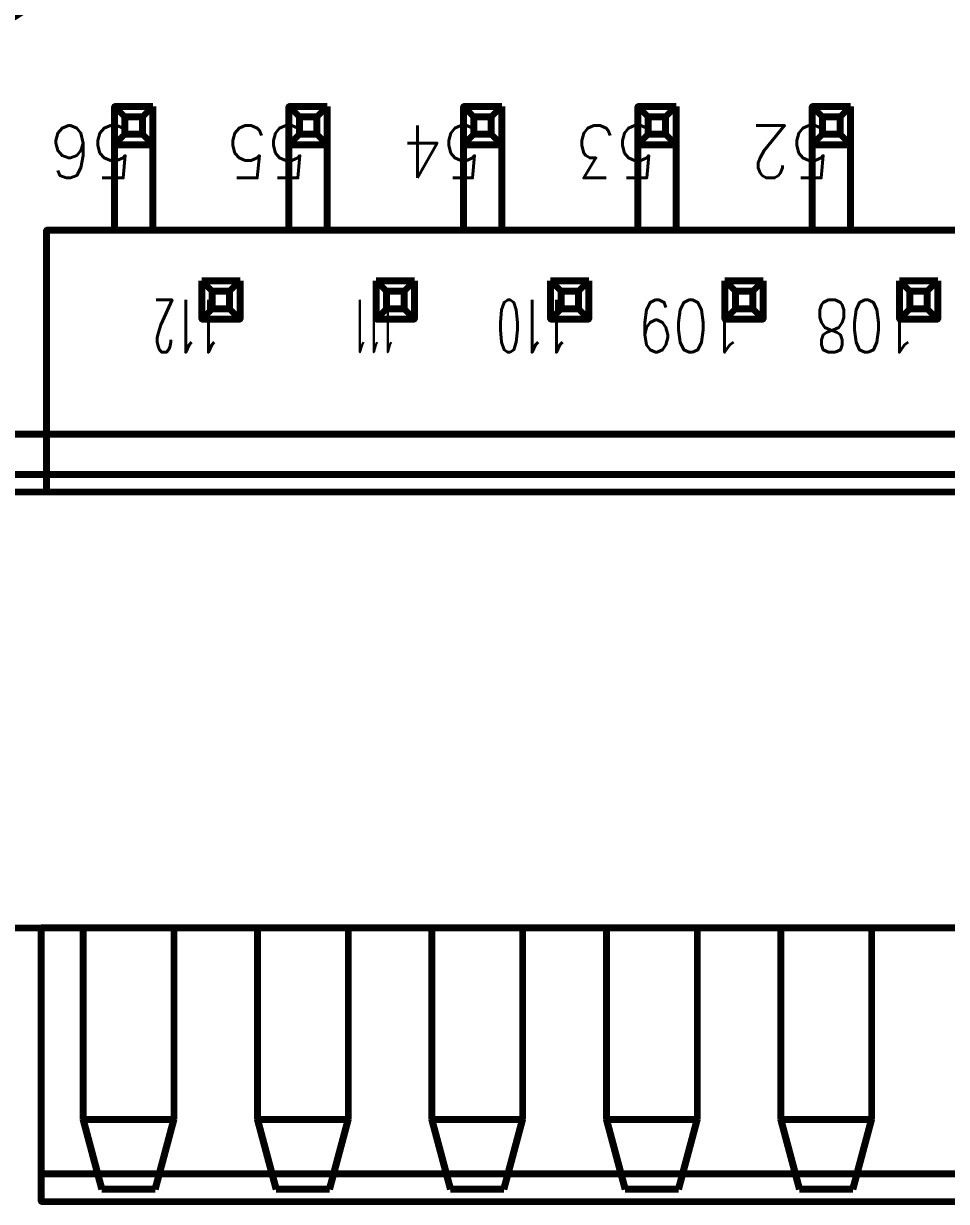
# Model space of a CAD drawing. Header units: inches. Extents: x -0.4 to 8, y -0.5 to 10.5.
# Drawn here: x 0.487 to 1.016, y -0.417 to 0.259 of the extents above; entities that cross this region are included whole.
import ezdxf

# ---------------------------------------------------------------- set-up
doc = ezdxf.new("R2010")
doc.units = ezdxf.units.IN
doc.header["$LTSCALE"] = 0.504853
doc.header["$MEASUREMENT"] = 0
for name, color, linetype in [('1', 7, 'Continuous'), ('135', 7, 'Continuous'), ('2', 7, 'Continuous'), ('3', 7, 'Continuous'), ('75', 7, 'Continuous'), ('80', 7, 'Continuous')]:
    doc.layers.add(name, color=color, linetype=linetype)
doc.styles.get("Standard").update_dxf_attribs({"font": 'ROMANS.SHX'})

# ---------------------------------------------------------------- blocks, each defined once
blk = doc.blocks.new('H42')
at = {"color": 1, "linetype": 'Continuous', "lineweight": 211}
for p, q in [((0, 0.16, -0.062), (0, 0.16, -0.125)), ((0, 0.12, -0.125), (0, 0.0695, -0.06792)), ((0, 0.0695, -0.06792), (0, 0.0695, -0.062)), ((-0.16, 0, -0.125), (-0.16, 0, -0.062)), ((-0.12, 0, -0.125), (-0.0695, 0, -0.06792)), ((-0.0695, 0, -0.06792), (-0.0695, 0, -0.062)), ((0.12, 0, -0.125), (0.0695, 0, -0.06792)), ((0.0695, 0, -0.06792), (0.0695, 0, -0.062)), ((0.16, 0, -0.062), (0.16, 0, -0.125)), ((0, -0.0695, -0.06792), (0, -0.12, -0.125)), ((0, -0.0695, -0.062), (0, -0.0695, -0.06792)), ((0, -0.16, -0.062), (0, -0.16, -0.125))]:
    blk.add_line(p, q, dxfattribs=at)
at = {"color": 1, "linetype": 'Continuous', "lineweight": 211, "extrusion": (-1e-15, 0, -1)}
for centre, radius in [((0, 0, 0.125), 0.16), ((0, 0, 0.125), 0.12), ((0, 0, 0.125), 0.12), ((0, 0, 0.06792), 0.0695), ((0, 0, 0.062), 0.0695)]:
    blk.add_circle(centre, radius, dxfattribs=at)
at = {"color": 1, "linetype": 'Continuous', "lineweight": 211}
for centre, radius in [((0, 0, -0.062), 0.16), ((0, 0, -0.062), 0.16), ((0, 0, -0.125), 0.16), ((0, 0, -0.06792), 0.0695), ((0, 0, -0.062), 0.0695)]:
    blk.add_circle(centre, radius, dxfattribs=at)
at = {"layer": '2', "color": 1, "linetype": 'Continuous', "lineweight": 211}
blk.add_line((0, 0, -0.08989), (-0.1, 0.1, -0.18989), dxfattribs=at)
blk.add_point((0, 0, -0.08989), dxfattribs=at)
blk = doc.blocks.new('25359')
at = {"color": 1, "linetype": 'Continuous', "lineweight": 211}
for p, q in [((5.553, 0.617, -0.09725), (-0.047, 0.617, -0.09725)), ((5.553, 0.617, 0.15525), (-0.047, 0.617, 0.15525)), ((-0.047, 0.60125, -0.0815), (5.553, 0.60125, -0.0815)), ((5.553, 0.60125, -0.0815), (-0.047, 0.60125, -0.0815)), ((-0.047, 0.60125, -0.113), (5.553, 0.60125, -0.113)), ((5.553, 0.60125, -0.113), (-0.047, 0.60125, -0.113)), ((-0.047, 0.60125, 0.171), (5.553, 0.60125, 0.171)), ((5.553, 0.60125, 0.1395), (-0.047, 0.60125, 0.1395)), ((5.553, 0.60125, 0.171), (-0.047, 0.60125, 0.171)), ((-0.047, 0.60125, 0.1395), (5.553, 0.60125, 0.1395)), ((5.553, 0.60125, -0.0815), (5.553, 0.46, -0.0815)), ((5.553, 0.60125, -0.0815), (5.553, 0.46, -0.0815)), ((5.553, 0.46, -0.113), (5.553, 0.60125, -0.113)), ((5.553, 0.46, -0.113), (5.553, 0.60125, -0.113)), ((5.553, 0.46, 0.1395), (5.553, 0.60125, 0.1395)), ((5.553, 0.60125, 0.171), (5.553, 0.46, 0.171)), ((5.553, 0.60125, 0.171), (5.553, 0.46, 0.171)), ((5.553, 0.46, 0.1395), (5.553, 0.60125, 0.1395)), ((5.85, 0.46, -0.113), (-0.35, 0.46, -0.113)), ((5.85, 0.46, -0.113), (-0.35, 0.46, -0.113)), ((5.85, 0.46, 0.171), (-0.28, 0.46, 0.171)), ((5.85, 0.46, 0.171), (-0.28, 0.46, 0.171)), ((-0.047, 0.46, -0.0815), (5.553, 0.46, -0.0815)), ((5.553, 0.46, -0.0815), (-0.047, 0.46, -0.0815)), ((5.553, 0.46, -0.113), (-0.047, 0.46, -0.113)), ((-0.047, 0.46, -0.113), (5.553, 0.46, -0.113)), ((5.553, 0.46, 0.1395), (-0.047, 0.46, 0.1395)), ((-0.047, 0.46, 0.171), (5.553, 0.46, 0.171)), ((5.553, 0.46, 0.171), (-0.047, 0.46, 0.171)), ((-0.047, 0.46, 0.1395), (5.553, 0.46, 0.1395)), ((5.553, 0.46, -0.0815), (5.553, 0.46, -0.113)), ((5.553, 0.46, -0.0815), (5.553, 0.46, -0.113)), ((5.553, 0.46, 0.171), (5.553, 0.46, 0.1395)), ((5.553, 0.46, 0.171), (5.553, 0.46, 0.1395)), ((5.85, 0.21, -0.113), (-0.35, 0.21, -0.113)), ((5.85, 0.21, -0.113), (-0.35, 0.21, -0.113)), ((5.85, 0.21, 0.127), (-0.324, 0.21, 0.127)), ((5.85, 0.21, 0.127), (-0.324, 0.21, 0.127)), ((5.55, 0.21, 0.025), (-0.1, 0.21, 0.025)), ((5.55, 0.21, 0.127), (-0.1, 0.21, 0.127)), ((-0.324, 0.177, 0.127), (5.85, 0.177, 0.127)), ((-0.324, 0.177, 0.127), (5.85, 0.177, 0.127)), ((5.85, 0.177, 0.171), (-0.28, 0.177, 0.171)), ((5.85, 0.177, 0.171), (-0.28, 0.177, 0.171)), ((5.55, 0.06, 0.025), (-0.1, 0.06, 0.025)), ((-0.1, 0.06, 0.127), (5.55, 0.06, 0.127))]:
    blk.add_line(p, q, dxfattribs=at)
for points in [[(5.55, 0.06, 0.127), (5.55, 0.06, 0.025), (5.55, 0.21, 0.025), (5.55, 0.21, 0.127), (5.55, 0.06, 0.127)], [(5.55, 0.06, 0.127), (5.55, 0.21, 0.127), (5.55, 0.21, 0.025), (5.55, 0.06, 0.025), (5.55, 0.06, 0.127)]]:
    blk.add_polyline3d(points, close=True, dxfattribs=at)
at = {"color": 1, "linetype": 'Continuous', "lineweight": 211, "extrusion": (1, 3.7e-14, 0)}
for centre in [(0.60125, -0.09725, 5.553), (0.60125, 0.15525, 5.553)]:
    blk.add_arc(centre, 0.01575, 270, 90, dxfattribs=at)
at = {"color": 1, "linetype": 'Continuous', "lineweight": 211, "extrusion": (1, 0, 0)}
for centre in [(0.60125, -0.09725, 5.553), (0.60125, 0.15525, 5.553)]:
    blk.add_arc(centre, 0.01575, 270, 90, dxfattribs=at)
at = {"layer": '1', "color": 2, "linetype": 'Continuous', "lineweight": 211}
for p, q in [((5.087718, 0.61, -0.02), (5.077, 0.57, -0.0265)), ((5.077, 0.57, -0.0265), (5.087718, 0.61, -0.02)), ((5.077, 0.57, -0.0055), (5.087718, 0.61, -0.012)), ((5.087718, 0.61, -0.012), (5.077, 0.57, -0.0055)), ((5.087718, 0.61, 0.088), (5.077, 0.57, 0.0945)), ((5.077, 0.57, 0.0735), (5.087718, 0.61, 0.08)), ((5.087718, 0.61, 0.08), (5.077, 0.57, 0.0735)), ((5.077, 0.57, 0.0945), (5.087718, 0.61, 0.088)), ((5.087718, 0.61, -0.02), (5.118282, 0.61, -0.02)), ((5.087718, 0.61, -0.012), (5.087718, 0.61, -0.02)), ((5.118282, 0.61, -0.02), (5.087718, 0.61, -0.02)), ((5.087718, 0.61, -0.02), (5.087718, 0.61, -0.012)), ((5.087718, 0.61, -0.012), (5.118282, 0.61, -0.012)), ((5.118282, 0.61, -0.012), (5.087718, 0.61, -0.012)), ((5.087718, 0.61, 0.08), (5.087718, 0.61, 0.088)), ((5.118282, 0.61, 0.088), (5.087718, 0.61, 0.088)), ((5.118282, 0.61, 0.08), (5.087718, 0.61, 0.08)), ((5.087718, 0.61, 0.08), (5.118282, 0.61, 0.08)), ((5.087718, 0.61, 0.088), (5.087718, 0.61, 0.08)), ((5.087718, 0.61, 0.088), (5.118282, 0.61, 0.088)), ((5.118282, 0.61, 0.08), (5.129, 0.57, 0.0735)), ((5.118282, 0.61, -0.012), (5.118282, 0.61, -0.02)), ((5.118282, 0.61, -0.02), (5.118282, 0.61, -0.012)), ((5.129, 0.57, -0.0265), (5.118282, 0.61, -0.02)), ((5.118282, 0.61, -0.02), (5.129, 0.57, -0.0265)), ((5.118282, 0.61, -0.012), (5.129, 0.57, -0.0055)), ((5.129, 0.57, -0.0055), (5.118282, 0.61, -0.012)), ((5.129, 0.57, 0.0945), (5.118282, 0.61, 0.088)), ((5.118282, 0.61, 0.088), (5.118282, 0.61, 0.08)), ((5.118282, 0.61, 0.08), (5.118282, 0.61, 0.088)), ((5.129, 0.57, 0.0735), (5.118282, 0.61, 0.08)), ((5.118282, 0.61, 0.088), (5.129, 0.57, 0.0945)), ((5.187718, 0.61, -0.02), (5.177, 0.57, -0.0265)), ((5.177, 0.57, -0.0265), (5.187718, 0.61, -0.02)), ((5.187718, 0.61, -0.012), (5.177, 0.57, -0.0055)), ((5.177, 0.57, -0.0055), (5.187718, 0.61, -0.012)), ((5.177, 0.57, 0.0945), (5.187718, 0.61, 0.088)), ((5.187718, 0.61, 0.088), (5.177, 0.57, 0.0945)), ((5.187718, 0.61, 0.08), (5.177, 0.57, 0.0735)), ((5.177, 0.57, 0.0735), (5.187718, 0.61, 0.08)), ((5.187718, 0.61, -0.02), (5.218282, 0.61, -0.02)), ((5.218282, 0.61, -0.02), (5.187718, 0.61, -0.02)), ((5.187718, 0.61, -0.02), (5.187718, 0.61, -0.012)), ((5.218282, 0.61, -0.012), (5.187718, 0.61, -0.012)), ((5.187718, 0.61, -0.012), (5.218282, 0.61, -0.012)), ((5.187718, 0.61, -0.012), (5.187718, 0.61, -0.02)), ((5.187718, 0.61, 0.088), (5.187718, 0.61, 0.08)), ((5.187718, 0.61, 0.088), (5.218282, 0.61, 0.088)), ((5.187718, 0.61, 0.08), (5.187718, 0.61, 0.088)), ((5.187718, 0.61, 0.08), (5.218282, 0.61, 0.08)), ((5.218282, 0.61, 0.08), (5.187718, 0.61, 0.08)), ((5.218282, 0.61, 0.088), (5.187718, 0.61, 0.088)), ((5.218282, 0.61, -0.02), (5.229, 0.57, -0.0265)), ((5.229, 0.57, -0.0265), (5.218282, 0.61, -0.02)), ((5.218282, 0.61, -0.012), (5.218282, 0.61, -0.02)), ((5.218282, 0.61, -0.02), (5.218282, 0.61, -0.012)), ((5.218282, 0.61, -0.012), (5.229, 0.57, -0.0055)), ((5.229, 0.57, -0.0055), (5.218282, 0.61, -0.012)), ((5.218282, 0.61, 0.08), (5.218282, 0.61, 0.088)), ((5.218282, 0.61, 0.088), (5.218282, 0.61, 0.08)), ((5.218282, 0.61, 0.088), (5.229, 0.57, 0.0945)), ((5.229, 0.57, 0.0945), (5.218282, 0.61, 0.088)), ((5.229, 0.57, 0.0735), (5.218282, 0.61, 0.08)), ((5.218282, 0.61, 0.08), (5.229, 0.57, 0.0735)), ((5.287718, 0.61, -0.012), (5.277, 0.57, -0.0055)), ((5.277, 0.57, -0.0055), (5.287718, 0.61, -0.012)), ((5.277, 0.57, 0.0945), (5.287718, 0.61, 0.088)), ((5.277, 0.57, 0.0735), (5.287718, 0.61, 0.08)), ((5.287718, 0.61, 0.08), (5.277, 0.57, 0.0735)), ((5.287718, 0.61, 0.088), (5.277, 0.57, 0.0945)), ((5.277, 0.57, -0.0265), (5.287718, 0.61, -0.02)), ((5.287718, 0.61, -0.02), (5.277, 0.57, -0.0265)), ((5.318282, 0.61, -0.02), (5.287718, 0.61, -0.02)), ((5.287718, 0.61, -0.02), (5.287718, 0.61, -0.012)), ((5.287718, 0.61, -0.012), (5.287718, 0.61, -0.02)), ((5.287718, 0.61, -0.012), (5.318282, 0.61, -0.012)), ((5.318282, 0.61, -0.012), (5.287718, 0.61, -0.012)), ((5.287718, 0.61, 0.088), (5.318282, 0.61, 0.088)), ((5.318282, 0.61, 0.088), (5.287718, 0.61, 0.088)), ((5.287718, 0.61, 0.08), (5.287718, 0.61, 0.088)), ((5.287718, 0.61, 0.088), (5.287718, 0.61, 0.08)), ((5.318282, 0.61, 0.08), (5.287718, 0.61, 0.08)), ((5.287718, 0.61, 0.08), (5.318282, 0.61, 0.08)), ((5.287718, 0.61, -0.02), (5.318282, 0.61, -0.02)), ((5.318282, 0.61, -0.012), (5.318282, 0.61, -0.02)), ((5.329, 0.57, -0.0055), (5.318282, 0.61, -0.012)), ((5.318282, 0.61, 0.08), (5.318282, 0.61, 0.088)), ((5.318282, 0.61, 0.088), (5.318282, 0.61, 0.08)), ((5.318282, 0.61, 0.088), (5.329, 0.57, 0.0945)), ((5.329, 0.57, 0.0945), (5.318282, 0.61, 0.088)), ((5.318282, 0.61, 0.08), (5.329, 0.57, 0.0735)), ((5.329, 0.57, 0.0735), (5.318282, 0.61, 0.08)), ((5.318282, 0.61, -0.02), (5.318282, 0.61, -0.012)), ((5.318282, 0.61, -0.02), (5.329, 0.57, -0.0265)), ((5.329, 0.57, -0.0265), (5.318282, 0.61, -0.02)), ((5.318282, 0.61, -0.012), (5.329, 0.57, -0.0055)), ((5.377, 0.57, -0.0265), (5.387718, 0.61, -0.02)), ((5.387718, 0.61, -0.02), (5.377, 0.57, -0.0265)), ((5.377, 0.57, -0.0055), (5.387718, 0.61, -0.012)), ((5.387718, 0.61, -0.012), (5.377, 0.57, -0.0055)), ((5.387718, 0.61, 0.088), (5.377, 0.57, 0.0945)), ((5.377, 0.57, 0.0945), (5.387718, 0.61, 0.088)), ((5.377, 0.57, 0.0735), (5.387718, 0.61, 0.08)), ((5.387718, 0.61, 0.08), (5.377, 0.57, 0.0735)), ((5.418282, 0.61, -0.02), (5.387718, 0.61, -0.02)), ((5.387718, 0.61, -0.02), (5.418282, 0.61, -0.02)), ((5.387718, 0.61, -0.012), (5.418282, 0.61, -0.012)), ((5.387718, 0.61, -0.012), (5.387718, 0.61, -0.02)), ((5.387718, 0.61, -0.02), (5.387718, 0.61, -0.012)), ((5.418282, 0.61, -0.012), (5.387718, 0.61, -0.012)), ((5.387718, 0.61, 0.088), (5.387718, 0.61, 0.08)), ((5.387718, 0.61, 0.088), (5.418282, 0.61, 0.088)), ((5.418282, 0.61, 0.088), (5.387718, 0.61, 0.088)), ((5.387718, 0.61, 0.08), (5.387718, 0.61, 0.088)), ((5.418282, 0.61, 0.08), (5.387718, 0.61, 0.08)), ((5.387718, 0.61, 0.08), (5.418282, 0.61, 0.08)), ((5.418282, 0.61, -0.02), (5.429, 0.57, -0.0265)), ((5.429, 0.57, -0.0265), (5.418282, 0.61, -0.02)), ((5.418282, 0.61, -0.02), (5.418282, 0.61, -0.012)), ((5.418282, 0.61, -0.012), (5.418282, 0.61, -0.02)), ((5.418282, 0.61, -0.012), (5.429, 0.57, -0.0055)), ((5.429, 0.57, -0.0055), (5.418282, 0.61, -0.012)), ((5.418282, 0.61, 0.08), (5.418282, 0.61, 0.088)), ((5.418282, 0.61, 0.088), (5.418282, 0.61, 0.08)), ((5.429, 0.57, 0.0945), (5.418282, 0.61, 0.088)), ((5.418282, 0.61, 0.088), (5.429, 0.57, 0.0945)), ((5.429, 0.57, 0.0735), (5.418282, 0.61, 0.08)), ((5.418282, 0.61, 0.08), (5.429, 0.57, 0.0735)), ((5.487718, 0.61, -0.02), (5.477, 0.57, -0.0265)), ((5.477, 0.57, -0.0265), (5.487718, 0.61, -0.02)), ((5.487718, 0.61, -0.012), (5.477, 0.57, -0.0055)), ((5.477, 0.57, -0.0055), (5.487718, 0.61, -0.012)), ((5.477, 0.57, 0.0735), (5.487718, 0.61, 0.08)), ((5.477, 0.57, 0.0945), (5.487718, 0.61, 0.088)), ((5.487718, 0.61, 0.088), (5.477, 0.57, 0.0945)), ((5.487718, 0.61, 0.08), (5.477, 0.57, 0.0735)), ((5.518282, 0.61, -0.02), (5.487718, 0.61, -0.02)), ((5.487718, 0.61, -0.02), (5.518282, 0.61, -0.02)), ((5.487718, 0.61, -0.02), (5.487718, 0.61, -0.012)), ((5.518282, 0.61, -0.012), (5.487718, 0.61, -0.012)), ((5.487718, 0.61, -0.012), (5.518282, 0.61, -0.012)), ((5.487718, 0.61, -0.012), (5.487718, 0.61, -0.02)), ((5.487718, 0.61, 0.088), (5.487718, 0.61, 0.08)), ((5.487718, 0.61, 0.08), (5.518282, 0.61, 0.08)), ((5.487718, 0.61, 0.08), (5.487718, 0.61, 0.088)), ((5.487718, 0.61, 0.088), (5.518282, 0.61, 0.088)), ((5.518282, 0.61, 0.088), (5.487718, 0.61, 0.088)), ((5.518282, 0.61, 0.08), (5.487718, 0.61, 0.08)), ((5.529, 0.57, -0.0265), (5.518282, 0.61, -0.02)), ((5.518282, 0.61, -0.02), (5.529, 0.57, -0.0265)), ((5.518282, 0.61, -0.02), (5.518282, 0.61, -0.012)), ((5.518282, 0.61, -0.012), (5.518282, 0.61, -0.02)), ((5.529, 0.57, -0.0055), (5.518282, 0.61, -0.012)), ((5.518282, 0.61, -0.012), (5.529, 0.57, -0.0055)), ((5.518282, 0.61, 0.08), (5.518282, 0.61, 0.088)), ((5.518282, 0.61, 0.088), (5.518282, 0.61, 0.08)), ((5.529, 0.57, 0.0945), (5.518282, 0.61, 0.088)), ((5.529, 0.57, 0.0735), (5.518282, 0.61, 0.08)), ((5.518282, 0.61, 0.088), (5.529, 0.57, 0.0945)), ((5.518282, 0.61, 0.08), (5.529, 0.57, 0.0735)), ((5.077, 0.46, 0.0735), (5.077, 0.57, 0.0735)), ((5.077, 0.57, -0.0265), (5.077, 0.57, -0.0055)), ((5.129, 0.57, -0.0265), (5.077, 0.57, -0.0265)), ((5.077, 0.57, -0.0055), (5.129, 0.57, -0.0055)), ((5.077, 0.57, 0.0735), (5.077, 0.57, 0.0945)), ((5.077, 0.57, 0.0945), (5.077, 0.57, 0.0735)), ((5.077, 0.57, 0.0735), (5.129, 0.57, 0.0735)), ((5.077, 0.46, 0.0945), (5.077, 0.57, 0.0945)), ((5.129, 0.57, 0.0945), (5.077, 0.57, 0.0945)), ((5.077, 0.57, 0.0945), (5.129, 0.57, 0.0945)), ((5.129, 0.57, -0.0055), (5.077, 0.57, -0.0055)), ((5.077, 0.57, -0.0265), (5.129, 0.57, -0.0265)), ((5.129, 0.57, 0.0735), (5.077, 0.57, 0.0735)), ((5.077, 0.57, -0.0055), (5.077, 0.57, -0.0265)), ((5.077, 0.46, -0.0265), (5.077, 0.57, -0.0265)), ((5.077, 0.46, -0.0055), (5.077, 0.57, -0.0055)), ((5.129, 0.57, 0.0945), (5.129, 0.57, 0.0735)), ((5.129, 0.57, 0.0735), (5.129, 0.57, 0.0945)), ((5.129, 0.57, 0.0945), (5.129, 0.46, 0.0945)), ((5.129, 0.46, 0.0735), (5.129, 0.57, 0.0735)), ((5.129, 0.57, -0.0055), (5.129, 0.57, -0.0265)), ((5.129, 0.57, -0.0265), (5.129, 0.57, -0.0055)), ((5.129, 0.46, -0.0265), (5.129, 0.57, -0.0265)), ((5.129, 0.57, -0.0055), (5.129, 0.46, -0.0055)), ((5.177, 0.57, 0.0945), (5.177, 0.57, 0.0735)), ((5.177, 0.57, 0.0735), (5.177, 0.57, 0.0945)), ((5.177, 0.46, 0.0945), (5.177, 0.57, 0.0945)), ((5.229, 0.57, 0.0945), (5.177, 0.57, 0.0945)), ((5.177, 0.57, 0.0945), (5.229, 0.57, 0.0945)), ((5.229, 0.57, 0.0735), (5.177, 0.57, 0.0735)), ((5.177, 0.46, 0.0735), (5.177, 0.57, 0.0735)), ((5.177, 0.57, 0.0735), (5.229, 0.57, 0.0735)), ((5.177, 0.57, -0.0055), (5.229, 0.57, -0.0055)), ((5.177, 0.57, -0.0265), (5.229, 0.57, -0.0265)), ((5.177, 0.57, -0.0265), (5.177, 0.57, -0.0055)), ((5.229, 0.57, -0.0265), (5.177, 0.57, -0.0265)), ((5.229, 0.57, -0.0055), (5.177, 0.57, -0.0055)), ((5.177, 0.57, -0.0055), (5.177, 0.57, -0.0265)), ((5.177, 0.46, -0.0265), (5.177, 0.57, -0.0265)), ((5.177, 0.46, -0.0055), (5.177, 0.57, -0.0055)), ((5.229, 0.57, 0.0945), (5.229, 0.57, 0.0735)), ((5.229, 0.57, 0.0735), (5.229, 0.57, 0.0945)), ((5.229, 0.57, 0.0945), (5.229, 0.46, 0.0945)), ((5.229, 0.46, 0.0735), (5.229, 0.57, 0.0735)), ((5.229, 0.57, -0.0055), (5.229, 0.57, -0.0265)), ((5.229, 0.57, -0.0265), (5.229, 0.57, -0.0055)), ((5.229, 0.46, -0.0265), (5.229, 0.57, -0.0265)), ((5.229, 0.57, -0.0055), (5.229, 0.46, -0.0055)), ((5.277, 0.57, 0.0945), (5.277, 0.57, 0.0735)), ((5.277, 0.57, 0.0735), (5.277, 0.57, 0.0945)), ((5.277, 0.46, 0.0945), (5.277, 0.57, 0.0945)), ((5.277, 0.57, 0.0735), (5.329, 0.57, 0.0735)), ((5.329, 0.57, 0.0735), (5.277, 0.57, 0.0735)), ((5.277, 0.46, 0.0735), (5.277, 0.57, 0.0735)), ((5.277, 0.57, 0.0945), (5.329, 0.57, 0.0945)), ((5.329, 0.57, 0.0945), (5.277, 0.57, 0.0945)), ((5.329, 0.57, -0.0265), (5.277, 0.57, -0.0265)), ((5.277, 0.57, -0.0265), (5.329, 0.57, -0.0265)), ((5.277, 0.57, -0.0055), (5.329, 0.57, -0.0055)), ((5.329, 0.57, -0.0055), (5.277, 0.57, -0.0055)), ((5.277, 0.57, -0.0265), (5.277, 0.57, -0.0055)), ((5.277, 0.57, -0.0055), (5.277, 0.57, -0.0265)), ((5.277, 0.46, -0.0265), (5.277, 0.57, -0.0265)), ((5.277, 0.46, -0.0055), (5.277, 0.57, -0.0055)), ((5.329, 0.57, 0.0945), (5.329, 0.57, 0.0735)), ((5.329, 0.57, 0.0735), (5.329, 0.57, 0.0945)), ((5.329, 0.57, 0.0945), (5.329, 0.46, 0.0945)), ((5.329, 0.46, 0.0735), (5.329, 0.57, 0.0735)), ((5.329, 0.57, -0.0265), (5.329, 0.57, -0.0055)), ((5.329, 0.57, -0.0055), (5.329, 0.57, -0.0265)), ((5.329, 0.46, -0.0265), (5.329, 0.57, -0.0265)), ((5.329, 0.57, -0.0055), (5.329, 0.46, -0.0055)), ((5.377, 0.57, -0.0055), (5.429, 0.57, -0.0055)), ((5.429, 0.57, -0.0055), (5.377, 0.57, -0.0055)), ((5.377, 0.57, 0.0945), (5.377, 0.57, 0.0735)), ((5.377, 0.57, 0.0735), (5.377, 0.57, 0.0945)), ((5.377, 0.46, 0.0945), (5.377, 0.57, 0.0945)), ((5.377, 0.46, 0.0735), (5.377, 0.57, 0.0735)), ((5.429, 0.57, 0.0735), (5.377, 0.57, 0.0735)), ((5.377, 0.57, 0.0735), (5.429, 0.57, 0.0735)), ((5.377, 0.57, -0.0265), (5.429, 0.57, -0.0265)), ((5.429, 0.57, -0.0265), (5.377, 0.57, -0.0265)), ((5.377, 0.57, -0.0055), (5.377, 0.57, -0.0265)), ((5.377, 0.57, -0.0265), (5.377, 0.57, -0.0055)), ((5.377, 0.46, -0.0265), (5.377, 0.57, -0.0265)), ((5.377, 0.46, -0.0055), (5.377, 0.57, -0.0055)), ((5.377, 0.57, 0.0945), (5.429, 0.57, 0.0945)), ((5.429, 0.57, 0.0945), (5.377, 0.57, 0.0945)), ((5.429, 0.57, 0.0945), (5.429, 0.57, 0.0735)), ((5.429, 0.57, 0.0735), (5.429, 0.57, 0.0945)), ((5.429, 0.57, 0.0945), (5.429, 0.46, 0.0945)), ((5.429, 0.46, 0.0735), (5.429, 0.57, 0.0735)), ((5.429, 0.57, -0.0265), (5.429, 0.57, -0.0055)), ((5.429, 0.57, -0.0055), (5.429, 0.57, -0.0265)), ((5.429, 0.46, -0.0265), (5.429, 0.57, -0.0265)), ((5.429, 0.57, -0.0055), (5.429, 0.46, -0.0055)), ((5.529, 0.57, -0.0055), (5.477, 0.57, -0.0055)), ((5.477, 0.57, -0.0055), (5.529, 0.57, -0.0055)), ((5.477, 0.57, 0.0735), (5.477, 0.57, 0.0945)), ((5.477, 0.57, 0.0945), (5.477, 0.57, 0.0735)), ((5.477, 0.46, 0.0945), (5.477, 0.57, 0.0945)), ((5.477, 0.46, 0.0735), (5.477, 0.57, 0.0735)), ((5.477, 0.57, -0.0265), (5.529, 0.57, -0.0265)), ((5.529, 0.57, -0.0265), (5.477, 0.57, -0.0265)), ((5.477, 0.57, -0.0265), (5.477, 0.57, -0.0055)), ((5.477, 0.57, -0.0055), (5.477, 0.57, -0.0265)), ((5.477, 0.46, -0.0265), (5.477, 0.57, -0.0265)), ((5.477, 0.46, -0.0055), (5.477, 0.57, -0.0055)), ((5.529, 0.57, 0.0945), (5.477, 0.57, 0.0945)), ((5.477, 0.57, 0.0735), (5.529, 0.57, 0.0735)), ((5.477, 0.57, 0.0945), (5.529, 0.57, 0.0945)), ((5.529, 0.57, 0.0735), (5.477, 0.57, 0.0735)), ((5.529, 0.57, 0.0945), (5.529, 0.57, 0.0735)), ((5.529, 0.57, 0.0735), (5.529, 0.57, 0.0945)), ((5.529, 0.57, 0.0945), (5.529, 0.46, 0.0945)), ((5.529, 0.46, 0.0735), (5.529, 0.57, 0.0735)), ((5.529, 0.57, -0.0265), (5.529, 0.57, -0.0055)), ((5.529, 0.57, -0.0055), (5.529, 0.57, -0.0265)), ((5.529, 0.46, -0.0265), (5.529, 0.57, -0.0265)), ((5.529, 0.57, -0.0055), (5.529, 0.46, -0.0055)), ((5.045, 0.105, -0.112), (5.039, 0.111, -0.102)), ((5.039, 0.111, -0.102), (5.045, 0.105, -0.112)), ((5.039, 0.111, 0.025), (5.061, 0.111, 0.025)), ((5.039, 0.111, 0.025), (5.061, 0.111, 0.025)), ((5.039, 0.089, 0.025), (5.039, 0.111, 0.025)), ((5.039, 0.111, 0.025), (5.039, 0.089, 0.025)), ((5.039, 0.089, -0.102), (5.039, 0.111, -0.102)), ((5.039, 0.111, -0.102), (5.039, 0.089, -0.102)), ((5.039, 0.111, -0.102), (5.061, 0.111, -0.102)), ((5.061, 0.111, -0.102), (5.039, 0.111, -0.102)), ((5.039, 0.111, -0.102), (5.061, 0.111, -0.102)), ((5.061, 0.111, -0.102), (5.055, 0.105, -0.112)), ((5.055, 0.105, -0.112), (5.061, 0.111, -0.102)), ((5.061, 0.111, 0.025), (5.061, 0.089, 0.025)), ((5.061, 0.111, 0.025), (5.061, 0.089, 0.025)), ((5.061, 0.089, -0.102), (5.061, 0.111, -0.102)), ((5.061, 0.111, -0.102), (5.061, 0.089, -0.102)), ((5.145, 0.105, -0.112), (5.139, 0.111, -0.102)), ((5.139, 0.111, -0.102), (5.145, 0.105, -0.112)), ((5.139, 0.111, 0.025), (5.161, 0.111, 0.025)), ((5.139, 0.111, 0.025), (5.161, 0.111, 0.025)), ((5.139, 0.089, 0.025), (5.139, 0.111, 0.025)), ((5.139, 0.111, 0.025), (5.139, 0.089, 0.025)), ((5.139, 0.111, -0.102), (5.139, 0.089, -0.102)), ((5.139, 0.089, -0.102), (5.139, 0.111, -0.102)), ((5.139, 0.111, -0.102), (5.161, 0.111, -0.102)), ((5.161, 0.111, -0.102), (5.139, 0.111, -0.102)), ((5.139, 0.111, -0.102), (5.161, 0.111, -0.102)), ((5.155, 0.105, -0.112), (5.161, 0.111, -0.102)), ((5.161, 0.111, -0.102), (5.155, 0.105, -0.112)), ((5.161, 0.111, 0.025), (5.161, 0.089, 0.025)), ((5.161, 0.111, 0.025), (5.161, 0.089, 0.025)), ((5.161, 0.111, -0.102), (5.161, 0.089, -0.102)), ((5.161, 0.089, -0.102), (5.161, 0.111, -0.102)), ((5.245, 0.105, -0.112), (5.239, 0.111, -0.102)), ((5.239, 0.111, -0.102), (5.245, 0.105, -0.112)), ((5.239, 0.111, 0.025), (5.261, 0.111, 0.025)), ((5.239, 0.111, 0.025), (5.261, 0.111, 0.025)), ((5.239, 0.089, 0.025), (5.239, 0.111, 0.025)), ((5.239, 0.111, 0.025), (5.239, 0.089, 0.025)), ((5.239, 0.089, -0.102), (5.239, 0.111, -0.102)), ((5.239, 0.111, -0.102), (5.239, 0.089, -0.102)), ((5.239, 0.111, -0.102), (5.261, 0.111, -0.102)), ((5.239, 0.111, -0.102), (5.261, 0.111, -0.102)), ((5.261, 0.111, -0.102), (5.239, 0.111, -0.102)), ((5.255, 0.105, -0.112), (5.261, 0.111, -0.102)), ((5.261, 0.111, -0.102), (5.255, 0.105, -0.112)), ((5.261, 0.111, 0.025), (5.261, 0.089, 0.025)), ((5.261, 0.111, 0.025), (5.261, 0.089, 0.025)), ((5.261, 0.111, -0.102), (5.261, 0.089, -0.102)), ((5.261, 0.089, -0.102), (5.261, 0.111, -0.102)), ((5.339, 0.111, -0.102), (5.345, 0.105, -0.112)), ((5.345, 0.105, -0.112), (5.339, 0.111, -0.102)), ((5.339, 0.111, 0.025), (5.361, 0.111, 0.025)), ((5.339, 0.111, 0.025), (5.361, 0.111, 0.025)), ((5.339, 0.111, 0.025), (5.339, 0.089, 0.025)), ((5.339, 0.089, 0.025), (5.339, 0.111, 0.025)), ((5.339, 0.089, -0.102), (5.339, 0.111, -0.102)), ((5.339, 0.111, -0.102), (5.339, 0.089, -0.102)), ((5.339, 0.111, -0.102), (5.361, 0.111, -0.102)), ((5.361, 0.111, -0.102), (5.339, 0.111, -0.102)), ((5.339, 0.111, -0.102), (5.361, 0.111, -0.102)), ((5.355, 0.105, -0.112), (5.361, 0.111, -0.102)), ((5.361, 0.111, -0.102), (5.355, 0.105, -0.112)), ((5.361, 0.111, 0.025), (5.361, 0.089, 0.025)), ((5.361, 0.111, 0.025), (5.361, 0.089, 0.025)), ((5.361, 0.111, -0.102), (5.361, 0.089, -0.102)), ((5.361, 0.089, -0.102), (5.361, 0.111, -0.102)), ((5.439, 0.111, -0.102), (5.461, 0.111, -0.102)), ((5.439, 0.111, 0.025), (5.461, 0.111, 0.025)), ((5.439, 0.111, 0.025), (5.461, 0.111, 0.025)), ((5.439, 0.111, 0.025), (5.439, 0.089, 0.025)), ((5.439, 0.089, 0.025), (5.439, 0.111, 0.025)), ((5.461, 0.111, -0.102), (5.439, 0.111, -0.102)), ((5.439, 0.111, -0.102), (5.461, 0.111, -0.102)), ((5.439, 0.111, -0.102), (5.445, 0.105, -0.112)), ((5.445, 0.105, -0.112), (5.439, 0.111, -0.102)), ((5.439, 0.089, -0.102), (5.439, 0.111, -0.102)), ((5.439, 0.111, -0.102), (5.439, 0.089, -0.102)), ((5.455, 0.105, -0.112), (5.461, 0.111, -0.102)), ((5.461, 0.111, -0.102), (5.455, 0.105, -0.112)), ((5.461, 0.111, 0.025), (5.461, 0.089, 0.025)), ((5.461, 0.111, 0.025), (5.461, 0.089, 0.025)), ((5.461, 0.111, -0.102), (5.461, 0.089, -0.102)), ((5.461, 0.089, -0.102), (5.461, 0.111, -0.102)), ((5.055, 0.105, -0.112), (5.045, 0.105, -0.112)), ((5.045, 0.095, -0.112), (5.045, 0.105, -0.112)), ((5.045, 0.105, -0.112), (5.045, 0.095, -0.112)), ((5.045, 0.105, -0.112), (5.055, 0.105, -0.112)), ((5.055, 0.095, -0.112), (5.055, 0.105, -0.112)), ((5.055, 0.105, -0.112), (5.055, 0.095, -0.112)), ((5.145, 0.105, -0.112), (5.155, 0.105, -0.112)), ((5.155, 0.105, -0.112), (5.145, 0.105, -0.112)), ((5.145, 0.095, -0.112), (5.145, 0.105, -0.112)), ((5.145, 0.105, -0.112), (5.145, 0.095, -0.112)), ((5.155, 0.095, -0.112), (5.155, 0.105, -0.112)), ((5.155, 0.105, -0.112), (5.155, 0.095, -0.112)), ((5.255, 0.105, -0.112), (5.245, 0.105, -0.112)), ((5.245, 0.095, -0.112), (5.245, 0.105, -0.112)), ((5.245, 0.105, -0.112), (5.245, 0.095, -0.112)), ((5.245, 0.105, -0.112), (5.255, 0.105, -0.112)), ((5.255, 0.095, -0.112), (5.255, 0.105, -0.112)), ((5.255, 0.105, -0.112), (5.255, 0.095, -0.112)), ((5.355, 0.105, -0.112), (5.345, 0.105, -0.112)), ((5.345, 0.095, -0.112), (5.345, 0.105, -0.112)), ((5.345, 0.105, -0.112), (5.355, 0.105, -0.112)), ((5.345, 0.105, -0.112), (5.345, 0.095, -0.112)), ((5.355, 0.105, -0.112), (5.355, 0.095, -0.112)), ((5.355, 0.095, -0.112), (5.355, 0.105, -0.112)), ((5.445, 0.105, -0.112), (5.455, 0.105, -0.112)), ((5.455, 0.105, -0.112), (5.445, 0.105, -0.112)), ((5.445, 0.105, -0.112), (5.445, 0.095, -0.112)), ((5.445, 0.095, -0.112), (5.445, 0.105, -0.112)), ((5.455, 0.105, -0.112), (5.455, 0.095, -0.112)), ((5.455, 0.095, -0.112), (5.455, 0.105, -0.112)), ((5.039, 0.089, -0.102), (5.045, 0.095, -0.112)), ((5.045, 0.095, -0.112), (5.039, 0.089, -0.102)), ((5.045, 0.095, -0.112), (5.055, 0.095, -0.112)), ((5.055, 0.095, -0.112), (5.045, 0.095, -0.112)), ((5.055, 0.095, -0.112), (5.061, 0.089, -0.102)), ((5.061, 0.089, -0.102), (5.055, 0.095, -0.112)), ((5.139, 0.089, -0.102), (5.145, 0.095, -0.112)), ((5.145, 0.095, -0.112), (5.139, 0.089, -0.102)), ((5.155, 0.095, -0.112), (5.145, 0.095, -0.112)), ((5.145, 0.095, -0.112), (5.155, 0.095, -0.112)), ((5.155, 0.095, -0.112), (5.161, 0.089, -0.102)), ((5.161, 0.089, -0.102), (5.155, 0.095, -0.112)), ((5.245, 0.095, -0.112), (5.239, 0.089, -0.102)), ((5.239, 0.089, -0.102), (5.245, 0.095, -0.112)), ((5.255, 0.095, -0.112), (5.245, 0.095, -0.112)), ((5.245, 0.095, -0.112), (5.255, 0.095, -0.112)), ((5.261, 0.089, -0.102), (5.255, 0.095, -0.112)), ((5.255, 0.095, -0.112), (5.261, 0.089, -0.102)), ((5.345, 0.095, -0.112), (5.339, 0.089, -0.102)), ((5.339, 0.089, -0.102), (5.345, 0.095, -0.112)), ((5.355, 0.095, -0.112), (5.345, 0.095, -0.112)), ((5.345, 0.095, -0.112), (5.355, 0.095, -0.112)), ((5.355, 0.095, -0.112), (5.361, 0.089, -0.102)), ((5.361, 0.089, -0.102), (5.355, 0.095, -0.112)), ((5.445, 0.095, -0.112), (5.439, 0.089, -0.102)), ((5.439, 0.089, -0.102), (5.445, 0.095, -0.112)), ((5.455, 0.095, -0.112), (5.445, 0.095, -0.112)), ((5.445, 0.095, -0.112), (5.455, 0.095, -0.112)), ((5.455, 0.095, -0.112), (5.461, 0.089, -0.102)), ((5.461, 0.089, -0.102), (5.455, 0.095, -0.112)), ((5.061, 0.089, 0.025), (5.039, 0.089, 0.025)), ((5.061, 0.089, 0.025), (5.039, 0.089, 0.025)), ((5.039, 0.089, 0.025), (5.039, 0.089, -0.102)), ((5.039, 0.089, 0.025), (5.039, 0.089, -0.102)), ((5.061, 0.089, -0.102), (5.039, 0.089, -0.102)), ((5.039, 0.089, -0.102), (5.061, 0.089, -0.102)), ((5.061, 0.089, -0.102), (5.039, 0.089, -0.102)), ((5.061, 0.089, -0.102), (5.061, 0.089, 0.025)), ((5.061, 0.089, 0.025), (5.061, 0.089, -0.102)), ((5.161, 0.089, 0.025), (5.139, 0.089, 0.025)), ((5.161, 0.089, 0.025), (5.139, 0.089, 0.025)), ((5.139, 0.089, 0.025), (5.139, 0.089, -0.102)), ((5.139, 0.089, 0.025), (5.139, 0.089, -0.102)), ((5.161, 0.089, -0.102), (5.139, 0.089, -0.102)), ((5.139, 0.089, -0.102), (5.161, 0.089, -0.102)), ((5.161, 0.089, -0.102), (5.139, 0.089, -0.102)), ((5.161, 0.089, -0.102), (5.161, 0.089, 0.025)), ((5.161, 0.089, 0.025), (5.161, 0.089, -0.102)), ((5.261, 0.089, 0.025), (5.239, 0.089, 0.025)), ((5.261, 0.089, 0.025), (5.239, 0.089, 0.025)), ((5.239, 0.089, 0.025), (5.239, 0.089, -0.102)), ((5.239, 0.089, 0.025), (5.239, 0.089, -0.102)), ((5.261, 0.089, -0.102), (5.239, 0.089, -0.102)), ((5.239, 0.089, -0.102), (5.261, 0.089, -0.102)), ((5.261, 0.089, -0.102), (5.239, 0.089, -0.102)), ((5.261, 0.089, -0.102), (5.261, 0.089, 0.025)), ((5.261, 0.089, 0.025), (5.261, 0.089, -0.102)), ((5.361, 0.089, 0.025), (5.339, 0.089, 0.025)), ((5.361, 0.089, 0.025), (5.339, 0.089, 0.025)), ((5.339, 0.089, 0.025), (5.339, 0.089, -0.102)), ((5.339, 0.089, 0.025), (5.339, 0.089, -0.102)), ((5.361, 0.089, -0.102), (5.339, 0.089, -0.102)), ((5.339, 0.089, -0.102), (5.361, 0.089, -0.102)), ((5.361, 0.089, -0.102), (5.339, 0.089, -0.102)), ((5.361, 0.089, -0.102), (5.361, 0.089, 0.025)), ((5.361, 0.089, 0.025), (5.361, 0.089, -0.102)), ((5.461, 0.089, -0.102), (5.439, 0.089, -0.102)), ((5.439, 0.089, 0.025), (5.439, 0.089, -0.102)), ((5.439, 0.089, 0.025), (5.439, 0.089, -0.102)), ((5.461, 0.089, 0.025), (5.439, 0.089, 0.025)), ((5.461, 0.089, 0.025), (5.439, 0.089, 0.025)), ((5.461, 0.089, -0.102), (5.439, 0.089, -0.102)), ((5.439, 0.089, -0.102), (5.461, 0.089, -0.102)), ((5.461, 0.089, -0.102), (5.461, 0.089, 0.025)), ((5.461, 0.089, 0.025), (5.461, 0.089, -0.102)), ((5.089, 0.06, 0.09), (5.111, 0.06, 0.09)), ((5.089, 0.06, 0.068), (5.111, 0.06, 0.068)), ((5.189, 0.06, 0.09), (5.211, 0.06, 0.09)), ((5.189, 0.06, 0.068), (5.211, 0.06, 0.068)), ((5.289, 0.06, 0.09), (5.311, 0.06, 0.09)), ((5.289, 0.06, 0.068), (5.311, 0.06, 0.068)), ((5.389, 0.06, 0.09), (5.411, 0.06, 0.09)), ((5.389, 0.06, 0.068), (5.411, 0.06, 0.068)), ((5.489, 0.06, 0.09), (5.511, 0.06, 0.09)), ((5.489, 0.06, 0.068), (5.511, 0.06, 0.068)), ((5.089, 0.011, 0.068), (5.111, 0.011, 0.068)), ((5.095, 0.005, -0.112), (5.089, 0.011, -0.102)), ((5.089, 0.011, -0.102), (5.095, 0.005, -0.112)), ((5.089, 0.011, -0.102), (5.111, 0.011, -0.102)), ((5.089, 0.011, -0.102), (5.111, 0.011, -0.102)), ((5.111, 0.011, -0.102), (5.089, 0.011, -0.102)), ((5.089, 0.011, -0.102), (5.089, -0.011, -0.102)), ((5.089, -0.011, -0.102), (5.089, 0.011, -0.102)), ((5.111, 0.011, -0.102), (5.105, 0.005, -0.112)), ((5.105, 0.005, -0.112), (5.111, 0.011, -0.102)), ((5.111, -0.011, -0.102), (5.111, 0.011, -0.102)), ((5.111, 0.011, -0.102), (5.111, -0.011, -0.102)), ((5.189, 0.011, 0.068), (5.211, 0.011, 0.068)), ((5.189, 0.011, -0.102), (5.195, 0.005, -0.112)), ((5.211, 0.011, -0.102), (5.189, 0.011, -0.102)), ((5.189, 0.011, -0.102), (5.211, 0.011, -0.102)), ((5.189, 0.011, -0.102), (5.211, 0.011, -0.102)), ((5.189, -0.011, -0.102), (5.189, 0.011, -0.102)), ((5.189, 0.011, -0.102), (5.189, -0.011, -0.102)), ((5.195, 0.005, -0.112), (5.189, 0.011, -0.102)), ((5.205, 0.005, -0.112), (5.211, 0.011, -0.102)), ((5.211, 0.011, -0.102), (5.205, 0.005, -0.112)), ((5.211, 0.011, -0.102), (5.211, -0.011, -0.102)), ((5.211, -0.011, -0.102), (5.211, 0.011, -0.102)), ((5.289, 0.011, 0.068), (5.311, 0.011, 0.068)), ((5.295, 0.005, -0.112), (5.289, 0.011, -0.102)), ((5.289, 0.011, -0.102), (5.295, 0.005, -0.112)), ((5.289, 0.011, -0.102), (5.311, 0.011, -0.102)), ((5.311, 0.011, -0.102), (5.289, 0.011, -0.102)), ((5.289, 0.011, -0.102), (5.311, 0.011, -0.102)), ((5.289, 0.011, -0.102), (5.289, -0.011, -0.102)), ((5.289, -0.011, -0.102), (5.289, 0.011, -0.102)), ((5.305, 0.005, -0.112), (5.311, 0.011, -0.102)), ((5.311, 0.011, -0.102), (5.305, 0.005, -0.112)), ((5.311, 0.011, -0.102), (5.311, -0.011, -0.102)), ((5.311, -0.011, -0.102), (5.311, 0.011, -0.102)), ((5.389, 0.011, -0.102), (5.411, 0.011, -0.102)), ((5.389, 0.011, -0.102), (5.411, 0.011, -0.102)), ((5.411, 0.011, -0.102), (5.389, 0.011, -0.102)), ((5.389, 0.011, 0.068), (5.411, 0.011, 0.068)), ((5.389, 0.011, -0.102), (5.395, 0.005, -0.112)), ((5.395, 0.005, -0.112), (5.389, 0.011, -0.102)), ((5.389, -0.011, -0.102), (5.389, 0.011, -0.102)), ((5.389, 0.011, -0.102), (5.389, -0.011, -0.102)), ((5.411, 0.011, -0.102), (5.405, 0.005, -0.112)), ((5.405, 0.005, -0.112), (5.411, 0.011, -0.102)), ((5.411, 0.011, -0.102), (5.411, -0.011, -0.102)), ((5.411, -0.011, -0.102), (5.411, 0.011, -0.102)), ((5.489, 0.011, 0.068), (5.511, 0.011, 0.068)), ((5.489, 0.011, -0.102), (5.511, 0.011, -0.102)), ((5.489, 0.011, -0.102), (5.511, 0.011, -0.102)), ((5.489, -0.011, -0.102), (5.489, 0.011, -0.102)), ((5.511, 0.011, -0.102), (5.489, 0.011, -0.102)), ((5.489, 0.011, -0.102), (5.489, -0.011, -0.102)), ((5.489, 0.011, -0.102), (5.495, 0.005, -0.112)), ((5.495, 0.005, -0.112), (5.489, 0.011, -0.102)), ((5.511, 0.011, -0.102), (5.505, 0.005, -0.112)), ((5.505, 0.005, -0.112), (5.511, 0.011, -0.102)), ((5.511, -0.011, -0.102), (5.511, 0.011, -0.102)), ((5.511, 0.011, -0.102), (5.511, -0.011, -0.102)), ((5.095, 0.005, -0.112), (5.105, 0.005, -0.112)), ((5.095, 0.005, -0.112), (5.095, -0.005, -0.112)), ((5.095, -0.005, -0.112), (5.095, 0.005, -0.112)), ((5.105, 0.005, -0.112), (5.095, 0.005, -0.112)), ((5.105, -0.005, -0.112), (5.105, 0.005, -0.112)), ((5.105, 0.005, -0.112), (5.105, -0.005, -0.112)), ((5.205, 0.005, -0.112), (5.195, 0.005, -0.112)), ((5.195, 0.005, -0.112), (5.205, 0.005, -0.112)), ((5.195, -0.005, -0.112), (5.195, 0.005, -0.112)), ((5.195, 0.005, -0.112), (5.195, -0.005, -0.112)), ((5.205, 0.005, -0.112), (5.205, -0.005, -0.112)), ((5.205, -0.005, -0.112), (5.205, 0.005, -0.112)), ((5.305, 0.005, -0.112), (5.295, 0.005, -0.112)), ((5.295, 0.005, -0.112), (5.305, 0.005, -0.112)), ((5.295, -0.005, -0.112), (5.295, 0.005, -0.112)), ((5.295, 0.005, -0.112), (5.295, -0.005, -0.112)), ((5.305, 0.005, -0.112), (5.305, -0.005, -0.112)), ((5.305, -0.005, -0.112), (5.305, 0.005, -0.112)), ((5.395, 0.005, -0.112), (5.395, -0.005, -0.112)), ((5.395, -0.005, -0.112), (5.395, 0.005, -0.112)), ((5.405, 0.005, -0.112), (5.395, 0.005, -0.112)), ((5.395, 0.005, -0.112), (5.405, 0.005, -0.112)), ((5.405, -0.005, -0.112), (5.405, 0.005, -0.112)), ((5.405, 0.005, -0.112), (5.405, -0.005, -0.112)), ((5.505, 0.005, -0.112), (5.495, 0.005, -0.112)), ((5.495, 0.005, -0.112), (5.505, 0.005, -0.112)), ((5.495, 0.005, -0.112), (5.495, -0.005, -0.112)), ((5.495, -0.005, -0.112), (5.495, 0.005, -0.112)), ((5.505, -0.005, -0.112), (5.505, 0.005, -0.112)), ((5.505, 0.005, -0.112), (5.505, -0.005, -0.112)), ((5.089, -0.011, -0.102), (5.095, -0.005, -0.112)), ((5.095, -0.005, -0.112), (5.089, -0.011, -0.102)), ((5.105, -0.005, -0.112), (5.095, -0.005, -0.112)), ((5.095, -0.005, -0.112), (5.105, -0.005, -0.112)), ((5.105, -0.005, -0.112), (5.111, -0.011, -0.102)), ((5.111, -0.011, -0.102), (5.105, -0.005, -0.112)), ((5.195, -0.005, -0.112), (5.189, -0.011, -0.102)), ((5.189, -0.011, -0.102), (5.195, -0.005, -0.112)), ((5.195, -0.005, -0.112), (5.205, -0.005, -0.112)), ((5.205, -0.005, -0.112), (5.195, -0.005, -0.112)), ((5.211, -0.011, -0.102), (5.205, -0.005, -0.112)), ((5.205, -0.005, -0.112), (5.211, -0.011, -0.102)), ((5.289, -0.011, -0.102), (5.295, -0.005, -0.112)), ((5.295, -0.005, -0.112), (5.289, -0.011, -0.102)), ((5.305, -0.005, -0.112), (5.295, -0.005, -0.112)), ((5.295, -0.005, -0.112), (5.305, -0.005, -0.112)), ((5.311, -0.011, -0.102), (5.305, -0.005, -0.112)), ((5.305, -0.005, -0.112), (5.311, -0.011, -0.102)), ((5.389, -0.011, -0.102), (5.395, -0.005, -0.112)), ((5.395, -0.005, -0.112), (5.389, -0.011, -0.102)), ((5.395, -0.005, -0.112), (5.405, -0.005, -0.112)), ((5.405, -0.005, -0.112), (5.395, -0.005, -0.112)), ((5.411, -0.011, -0.102), (5.405, -0.005, -0.112)), ((5.405, -0.005, -0.112), (5.411, -0.011, -0.102)), ((5.489, -0.011, -0.102), (5.495, -0.005, -0.112)), ((5.495, -0.005, -0.112), (5.489, -0.011, -0.102)), ((5.495, -0.005, -0.112), (5.505, -0.005, -0.112)), ((5.505, -0.005, -0.112), (5.495, -0.005, -0.112)), ((5.511, -0.011, -0.102), (5.505, -0.005, -0.112)), ((5.505, -0.005, -0.112), (5.511, -0.011, -0.102)), ((5.089, -0.011, 0.09), (5.111, -0.011, 0.09)), ((5.111, -0.011, -0.102), (5.089, -0.011, -0.102)), ((5.111, -0.011, -0.102), (5.089, -0.011, -0.102)), ((5.089, -0.011, -0.102), (5.111, -0.011, -0.102)), ((5.189, -0.011, 0.09), (5.211, -0.011, 0.09)), ((5.211, -0.011, -0.102), (5.189, -0.011, -0.102)), ((5.189, -0.011, -0.102), (5.211, -0.011, -0.102)), ((5.211, -0.011, -0.102), (5.189, -0.011, -0.102)), ((5.289, -0.011, 0.09), (5.311, -0.011, 0.09)), ((5.311, -0.011, -0.102), (5.289, -0.011, -0.102)), ((5.311, -0.011, -0.102), (5.289, -0.011, -0.102)), ((5.289, -0.011, -0.102), (5.311, -0.011, -0.102)), ((5.389, -0.011, 0.09), (5.411, -0.011, 0.09)), ((5.389, -0.011, -0.102), (5.411, -0.011, -0.102)), ((5.411, -0.011, -0.102), (5.389, -0.011, -0.102)), ((5.411, -0.011, -0.102), (5.389, -0.011, -0.102)), ((5.489, -0.011, 0.09), (5.511, -0.011, 0.09)), ((5.489, -0.011, -0.102), (5.511, -0.011, -0.102)), ((5.511, -0.011, -0.102), (5.489, -0.011, -0.102)), ((5.511, -0.011, -0.102), (5.489, -0.011, -0.102))]:
    blk.add_line(p, q, dxfattribs=at)
for points in [[(5.129, 0.46, 0.0945), (5.129, 0.46, 0.0735), (5.077, 0.46, 0.0735), (5.077, 0.46, 0.0945), (5.129, 0.46, 0.0945)], [(5.129, 0.46, 0.0945), (5.129, 0.46, 0.0735), (5.077, 0.46, 0.0735), (5.077, 0.46, 0.0945), (5.129, 0.46, 0.0945)], [(5.129, 0.46, -0.0055), (5.129, 0.46, -0.0265), (5.077, 0.46, -0.0265), (5.077, 0.46, -0.0055), (5.129, 0.46, -0.0055)], [(5.129, 0.46, -0.0055), (5.129, 0.46, -0.0265), (5.077, 0.46, -0.0265), (5.077, 0.46, -0.0055), (5.129, 0.46, -0.0055)], [(5.229, 0.46, 0.0945), (5.229, 0.46, 0.0735), (5.177, 0.46, 0.0735), (5.177, 0.46, 0.0945), (5.229, 0.46, 0.0945)], [(5.229, 0.46, 0.0945), (5.229, 0.46, 0.0735), (5.177, 0.46, 0.0735), (5.177, 0.46, 0.0945), (5.229, 0.46, 0.0945)], [(5.229, 0.46, -0.0055), (5.229, 0.46, -0.0265), (5.177, 0.46, -0.0265), (5.177, 0.46, -0.0055), (5.229, 0.46, -0.0055)], [(5.229, 0.46, -0.0055), (5.229, 0.46, -0.0265), (5.177, 0.46, -0.0265), (5.177, 0.46, -0.0055), (5.229, 0.46, -0.0055)], [(5.329, 0.46, 0.0945), (5.329, 0.46, 0.0735), (5.277, 0.46, 0.0735), (5.277, 0.46, 0.0945), (5.329, 0.46, 0.0945)], [(5.329, 0.46, 0.0945), (5.329, 0.46, 0.0735), (5.277, 0.46, 0.0735), (5.277, 0.46, 0.0945), (5.329, 0.46, 0.0945)], [(5.329, 0.46, -0.0055), (5.329, 0.46, -0.0265), (5.277, 0.46, -0.0265), (5.277, 0.46, -0.0055), (5.329, 0.46, -0.0055)], [(5.329, 0.46, -0.0055), (5.329, 0.46, -0.0265), (5.277, 0.46, -0.0265), (5.277, 0.46, -0.0055), (5.329, 0.46, -0.0055)], [(5.429, 0.46, 0.0945), (5.429, 0.46, 0.0735), (5.377, 0.46, 0.0735), (5.377, 0.46, 0.0945), (5.429, 0.46, 0.0945)], [(5.429, 0.46, 0.0945), (5.429, 0.46, 0.0735), (5.377, 0.46, 0.0735), (5.377, 0.46, 0.0945), (5.429, 0.46, 0.0945)], [(5.429, 0.46, -0.0055), (5.429, 0.46, -0.0265), (5.377, 0.46, -0.0265), (5.377, 0.46, -0.0055), (5.429, 0.46, -0.0055)], [(5.429, 0.46, -0.0055), (5.429, 0.46, -0.0265), (5.377, 0.46, -0.0265), (5.377, 0.46, -0.0055), (5.429, 0.46, -0.0055)], [(5.529, 0.46, 0.0945), (5.529, 0.46, 0.0735), (5.477, 0.46, 0.0735), (5.477, 0.46, 0.0945), (5.529, 0.46, 0.0945)], [(5.529, 0.46, 0.0945), (5.529, 0.46, 0.0735), (5.477, 0.46, 0.0735), (5.477, 0.46, 0.0945), (5.529, 0.46, 0.0945)], [(5.529, 0.46, -0.0055), (5.529, 0.46, -0.0265), (5.477, 0.46, -0.0265), (5.477, 0.46, -0.0055), (5.529, 0.46, -0.0055)], [(5.529, 0.46, -0.0055), (5.529, 0.46, -0.0265), (5.477, 0.46, -0.0265), (5.477, 0.46, -0.0055), (5.529, 0.46, -0.0055)], [(5.089, -0.011, -0.102), (5.089, 0.011, -0.102), (5.089, 0.011, 0.068), (5.089, 0.06, 0.068), (5.089, 0.06, 0.09), (5.089, -0.011, 0.09), (5.089, -0.011, -0.102)], [(5.089, -0.011, -0.102), (5.089, 0.011, -0.102), (5.089, 0.011, 0.068), (5.089, 0.06, 0.068), (5.089, 0.06, 0.09), (5.089, -0.011, 0.09), (5.089, -0.011, -0.102)], [(5.111, -0.011, -0.102), (5.111, -0.011, 0.09), (5.111, 0.06, 0.09), (5.111, 0.06, 0.068), (5.111, 0.011, 0.068), (5.111, 0.011, -0.102), (5.111, -0.011, -0.102)], [(5.111, -0.011, -0.102), (5.111, 0.011, -0.102), (5.111, 0.011, 0.068), (5.111, 0.06, 0.068), (5.111, 0.06, 0.09), (5.111, -0.011, 0.09), (5.111, -0.011, -0.102)], [(5.189, -0.011, -0.102), (5.189, 0.011, -0.102), (5.189, 0.011, 0.068), (5.189, 0.06, 0.068), (5.189, 0.06, 0.09), (5.189, -0.011, 0.09), (5.189, -0.011, -0.102)], [(5.189, -0.011, -0.102), (5.189, 0.011, -0.102), (5.189, 0.011, 0.068), (5.189, 0.06, 0.068), (5.189, 0.06, 0.09), (5.189, -0.011, 0.09), (5.189, -0.011, -0.102)], [(5.211, -0.011, -0.102), (5.211, -0.011, 0.09), (5.211, 0.06, 0.09), (5.211, 0.06, 0.068), (5.211, 0.011, 0.068), (5.211, 0.011, -0.102), (5.211, -0.011, -0.102)], [(5.211, -0.011, -0.102), (5.211, 0.011, -0.102), (5.211, 0.011, 0.068), (5.211, 0.06, 0.068), (5.211, 0.06, 0.09), (5.211, -0.011, 0.09), (5.211, -0.011, -0.102)], [(5.289, -0.011, -0.102), (5.289, 0.011, -0.102), (5.289, 0.011, 0.068), (5.289, 0.06, 0.068), (5.289, 0.06, 0.09), (5.289, -0.011, 0.09), (5.289, -0.011, -0.102)], [(5.289, -0.011, -0.102), (5.289, 0.011, -0.102), (5.289, 0.011, 0.068), (5.289, 0.06, 0.068), (5.289, 0.06, 0.09), (5.289, -0.011, 0.09), (5.289, -0.011, -0.102)], [(5.311, -0.011, -0.102), (5.311, 0.011, -0.102), (5.311, 0.011, 0.068), (5.311, 0.06, 0.068), (5.311, 0.06, 0.09), (5.311, -0.011, 0.09), (5.311, -0.011, -0.102)], [(5.311, -0.011, -0.102), (5.311, -0.011, 0.09), (5.311, 0.06, 0.09), (5.311, 0.06, 0.068), (5.311, 0.011, 0.068), (5.311, 0.011, -0.102), (5.311, -0.011, -0.102)], [(5.389, -0.011, -0.102), (5.389, 0.011, -0.102), (5.389, 0.011, 0.068), (5.389, 0.06, 0.068), (5.389, 0.06, 0.09), (5.389, -0.011, 0.09), (5.389, -0.011, -0.102)], [(5.389, -0.011, -0.102), (5.389, 0.011, -0.102), (5.389, 0.011, 0.068), (5.389, 0.06, 0.068), (5.389, 0.06, 0.09), (5.389, -0.011, 0.09), (5.389, -0.011, -0.102)], [(5.411, -0.011, -0.102), (5.411, -0.011, 0.09), (5.411, 0.06, 0.09), (5.411, 0.06, 0.068), (5.411, 0.011, 0.068), (5.411, 0.011, -0.102), (5.411, -0.011, -0.102)], [(5.411, -0.011, -0.102), (5.411, 0.011, -0.102), (5.411, 0.011, 0.068), (5.411, 0.06, 0.068), (5.411, 0.06, 0.09), (5.411, -0.011, 0.09), (5.411, -0.011, -0.102)], [(5.489, -0.011, -0.102), (5.489, 0.011, -0.102), (5.489, 0.011, 0.068), (5.489, 0.06, 0.068), (5.489, 0.06, 0.09), (5.489, -0.011, 0.09), (5.489, -0.011, -0.102)], [(5.489, -0.011, -0.102), (5.489, 0.011, -0.102), (5.489, 0.011, 0.068), (5.489, 0.06, 0.068), (5.489, 0.06, 0.09), (5.489, -0.011, 0.09), (5.489, -0.011, -0.102)], [(5.511, -0.011, -0.102), (5.511, 0.011, -0.102), (5.511, 0.011, 0.068), (5.511, 0.06, 0.068), (5.511, 0.06, 0.09), (5.511, -0.011, 0.09), (5.511, -0.011, -0.102)], [(5.511, -0.011, -0.102), (5.511, -0.011, 0.09), (5.511, 0.06, 0.09), (5.511, 0.06, 0.068), (5.511, 0.011, 0.068), (5.511, 0.011, -0.102), (5.511, -0.011, -0.102)]]:
    blk.add_polyline3d(points, close=True, dxfattribs=at)
for points in [[(5.039, 0.089, -0.102), (5.039, 0.111, -0.102), (5.039, 0.111, 0.025)], [(5.039, 0.089, -0.102), (5.039, 0.111, -0.102), (5.039, 0.111, 0.025)], [(5.061, 0.111, 0.025), (5.061, 0.111, -0.102), (5.061, 0.089, -0.102)], [(5.061, 0.089, -0.102), (5.061, 0.111, -0.102), (5.061, 0.111, 0.025)], [(5.139, 0.089, -0.102), (5.139, 0.111, -0.102), (5.139, 0.111, 0.025)], [(5.139, 0.089, -0.102), (5.139, 0.111, -0.102), (5.139, 0.111, 0.025)], [(5.161, 0.111, 0.025), (5.161, 0.111, -0.102), (5.161, 0.089, -0.102)], [(5.161, 0.089, -0.102), (5.161, 0.111, -0.102), (5.161, 0.111, 0.025)], [(5.239, 0.089, -0.102), (5.239, 0.111, -0.102), (5.239, 0.111, 0.025)], [(5.239, 0.089, -0.102), (5.239, 0.111, -0.102), (5.239, 0.111, 0.025)], [(5.261, 0.111, 0.025), (5.261, 0.111, -0.102), (5.261, 0.089, -0.102)], [(5.261, 0.089, -0.102), (5.261, 0.111, -0.102), (5.261, 0.111, 0.025)], [(5.339, 0.089, -0.102), (5.339, 0.111, -0.102), (5.339, 0.111, 0.025)], [(5.339, 0.089, -0.102), (5.339, 0.111, -0.102), (5.339, 0.111, 0.025)], [(5.361, 0.089, -0.102), (5.361, 0.111, -0.102), (5.361, 0.111, 0.025)], [(5.361, 0.111, 0.025), (5.361, 0.111, -0.102), (5.361, 0.089, -0.102)], [(5.439, 0.089, -0.102), (5.439, 0.111, -0.102), (5.439, 0.111, 0.025)], [(5.439, 0.089, -0.102), (5.439, 0.111, -0.102), (5.439, 0.111, 0.025)], [(5.461, 0.089, -0.102), (5.461, 0.111, -0.102), (5.461, 0.111, 0.025)], [(5.461, 0.111, 0.025), (5.461, 0.111, -0.102), (5.461, 0.089, -0.102)]]:
    blk.add_polyline3d(points, dxfattribs=at)
at = {"layer": '3', "color": 5, "linetype": 'Continuous', "lineweight": 211, "char_height": 0.03, "attachment_point": 1}
for s, insert in [('{\\W0.773184;108}', (5.05, 0.13)), ('{\\W0.791966;109}', (5.15, 0.13)), ('{\\W0.542527;110}', (5.25, 0.13)), ('{\\W0.309276;111}', (5.35, 0.13)), ('{\\W0.506800;112}', (5.45, 0.13)), ('{\\W0.906376;52}', (5.1, 0.03)), ('{\\W0.906376;53}', (5.2, 0.03)), ('{\\W0.880480;54}', (5.3, 0.03)), ('{\\W0.906376;55}', (5.4, 0.03)), ('{\\W0.940491;56}', (5.5, 0.03))]:
    blk.add_mtext(s, dxfattribs=dict(at, insert=insert))

msp = doc.modelspace()

# ---------------------------------------------------------------- linework, layer by layer
at = {"layer": '135', "color": 1, "linetype": 'Continuous', "lineweight": 211}
for points in [[(6.5999, 7.14, 0.641), (6.6, 7.14, 0.641), (6.6, 0.19, 0.641), (6.41, 0, 0.641), (0.19, 0, 0.641)], [(0.19, 0, 0), (6.41, 0, 0), (6.6, 0.19, 0), (6.6, 7.14, 0), (6.5999, 7.14, 0)], [(6.5999, 7.14, 0.641), (6.6, 7.14, 0.641), (6.6, 0.19, 0.641), (6.41, 0, 0.641), (0.19, 0, 0.641)], [(0.19, 0, 0), (6.41, 0, 0), (6.6, 0.19, 0), (6.6, 7.14, 0), (6.5999, 7.14, 0)], [(6.5999, 7.14, -0.418), (6.6, 7.14, -0.418), (6.6, 0.19, -0.418), (6.41, 0, -0.418), (0.19, 0, -0.418)], [(0.19, 0, -0.062), (6.41, 0, -0.062), (6.6, 0.19, -0.062), (6.6, 7.14, -0.062), (6.5999, 7.14, -0.062)], [(6.5999, 7.14, -0.418), (6.6, 7.14, -0.418), (6.6, 0.19, -0.418), (6.41, 0, -0.418), (0.19, 0, -0.418)], [(0.19, 0, -0.062), (6.41, 0, -0.062), (6.6, 0.19, -0.062), (6.6, 7.14, -0.062), (6.5999, 7.14, -0.062)]]:
    msp.add_polyline3d(points, dxfattribs=at)

# ---------------------------------------------------------------- block references
at = {"layer": '75', "color": 8, "linetype": 'Continuous', "lineweight": 211, "rotation": 180}
msp.add_blockref('25359', (6.05, 0.2), dxfattribs=at)
at = {"layer": '80', "color": 8, "linetype": 'Continuous', "lineweight": 211}
msp.add_blockref('H42', (0.4, 0.4), dxfattribs=at)

doc.saveas('drawing.dxf')
